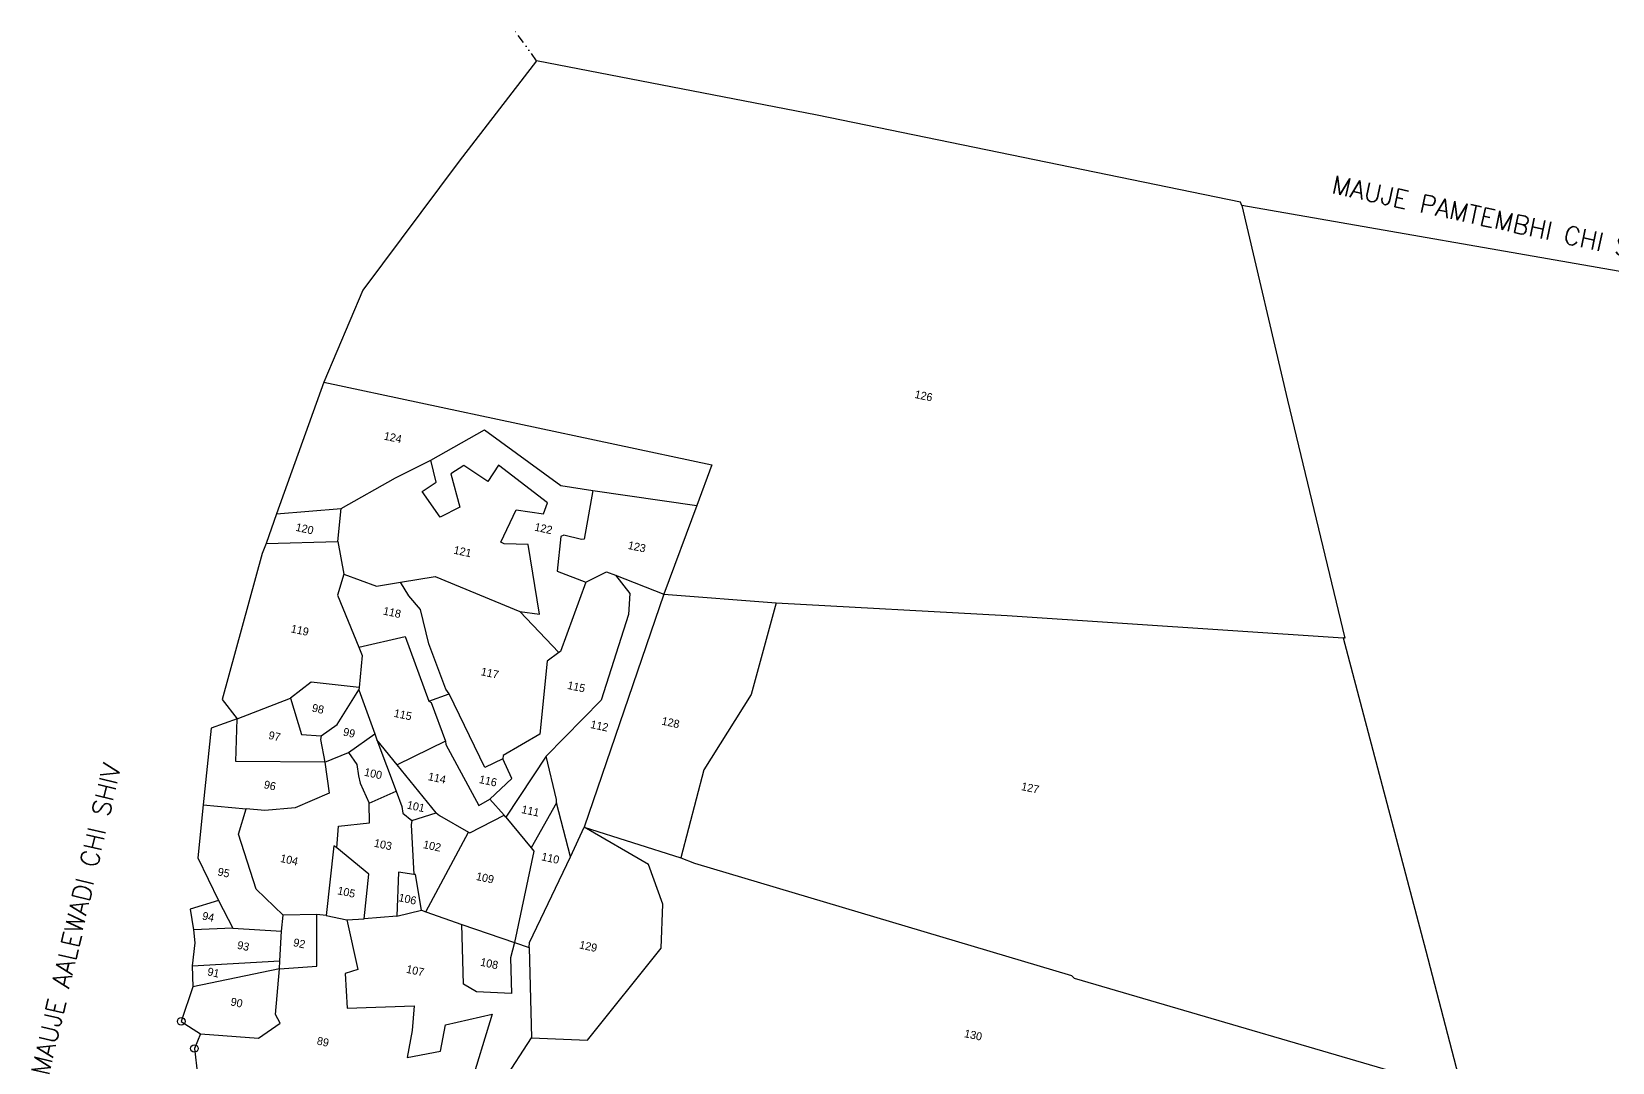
# Model space of a CAD drawing. Header units: metres. Extents: x 258512 to 260242, y 2187340 to 2189032.
# Drawn here: x 258769 to 259663, y 2188450 to 2189032 of the extents above; entities that cross this region are included whole.
import ezdxf

# ---------------------------------------------------------------- set-up
doc = ezdxf.new("R2010")
doc.units = ezdxf.units.M
doc.linetypes.add('DIVIDE', pattern=[1.25, 0.5, -0.25, 0, -0.25, 0, -0.25])
for name, color, linetype in [('POLY_PARCEL', 6, 'Continuous'), ('SYM_STONE', 1, 'Continuous'), ('TEXT_MAPOUT', 7, 'Continuous'), ('TEXT_PARCEL', 7, 'Continuous'), ('V_BOUND_LINE', 7, 'Continuous'), ('V_DIVIDE_LINE', 7, 'DIVIDE')]:
    doc.layers.add(name, color=color, linetype=linetype)
doc.styles.get("Standard").update_dxf_attribs({"font": 'simplex.shx'})
doc.styles.add('TEXT_MAP', font='', dxfattribs={"height": 1.8})
doc.styles.get('TEXT_MAP').set_extended_font_data('Kruti Dev 050')

msp = doc.modelspace()

# ---------------------------------------------------------------- linework, layer by layer
at = {"layer": 'POLY_PARCEL'}
for p, q in [((259453.31, 2188933.73), (259479.17, 2188823.83)), ((258934.53, 2188834.09), (259153.91, 2188787.25)), ((259479.17, 2188823.83), (259511.47, 2188689.48)), ((258994.98, 2188790.01), (259025.45, 2188807.03)), ((259025.45, 2188807.03), (259068.58, 2188775.71)), ((258975.02, 2188779.92), (258994.98, 2188790.01)), ((258998.05, 2188777.47), (258994.98, 2188790.01)), ((258944.34, 2188762.61), (258975.02, 2188779.92)), ((259013.63, 2188786.9), (259006.28, 2188782.25)), ((259006.28, 2188782.25), (259011.45, 2188763.31)), ((259027.26, 2188777.93), (259013.63, 2188786.9)), ((259033.38, 2188787.18), (259027.26, 2188777.93)), ((259061.04, 2188765.76), (259033.38, 2188787.18)), ((259153.91, 2188787.25), (259145.4, 2188764.38)), ((258990.16, 2188772.3), (258998.05, 2188777.47)), ((259000.41, 2188757.77), (258990.16, 2188772.3)), ((259068.58, 2188775.71), (259086.68, 2188772.9)), ((259086.68, 2188772.9), (259081.75, 2188745.39)), ((259086.68, 2188772.9), (259145.4, 2188764.38)), ((258907.91, 2188759.55), (258944.34, 2188762.61)), ((258942.51, 2188744.07), (258944.34, 2188762.61)), ((259011.45, 2188763.31), (259000.41, 2188757.77)), ((259034.56, 2188743.63), (259043.18, 2188761.96)), ((259043.18, 2188761.96), (259058.76, 2188759.59)), ((259058.76, 2188759.59), (259061.04, 2188765.76)), ((259145.4, 2188764.38), (259126.72, 2188714.26)), ((258901.96, 2188742.88), (258942.51, 2188744.07)), ((258942.51, 2188744.07), (258945.98, 2188725.6)), ((259036.47, 2188742.69), (259034.56, 2188743.63)), ((259068.42, 2188746.8), (259066.52, 2188727.31)), ((259070.18, 2188747.54), (259068.42, 2188746.8)), ((259080.21, 2188745.13), (259070.18, 2188747.54)), ((259081.75, 2188745.39), (259080.21, 2188745.13)), ((259050, 2188742.35), (259036.47, 2188742.69)), ((259056.43, 2188702.9), (259050, 2188742.35)), ((258945.98, 2188725.6), (258942.33, 2188713.73)), ((258945.98, 2188725.6), (258964.41, 2188718.72)), ((259066.52, 2188727.31), (259082.6, 2188721.02)), ((259082.6, 2188721.02), (259094.4, 2188726.8)), ((259094.4, 2188726.8), (259099.33, 2188724.99)), ((258964.41, 2188718.72), (258977.92, 2188720.99)), ((258977.92, 2188720.99), (258997.43, 2188724.26)), ((258982.71, 2188713.33), (258977.92, 2188720.99)), ((258997.43, 2188724.26), (259045.3, 2188704.44)), ((259082.6, 2188721.02), (259068.3, 2188681.92)), ((259082.6, 2188721.02), (259082.6, 2188721.02)), ((259082.6, 2188721.02), (259082.6, 2188721.02)), ((259099.33, 2188724.99), (259126.72, 2188714.26)), ((259099.33, 2188724.99), (259107.46, 2188714.67)), ((258942.33, 2188713.73), (258954.35, 2188684.34)), ((258989.23, 2188705.6), (258982.71, 2188713.33)), ((259126.72, 2188714.26), (259081.66, 2188582.63)), ((259107.46, 2188714.67), (259106.76, 2188702.86)), ((259126.72, 2188714.26), (259190.24, 2188709.35)), ((259190.24, 2188709.35), (259176.04, 2188657.63)), ((259190.24, 2188709.35), (259320.78, 2188702.2)), ((258993.88, 2188686.29), (258989.23, 2188705.6)), ((259045.3, 2188704.44), (259056.43, 2188702.9)), ((259045.3, 2188704.44), (259067.36, 2188681.23)), ((259106.76, 2188702.86), (259091.21, 2188654.43)), ((259320.78, 2188702.2), (259510.47, 2188689.55)), ((258954.35, 2188684.34), (258980.5, 2188690.28)), ((258980.5, 2188690.28), (258993.96, 2188653.74)), ((259511.47, 2188689.48), (259510.47, 2188689.55)), ((259510.47, 2188689.55), (259557.36, 2188512.81)), ((258954.35, 2188684.34), (258956.24, 2188679.7)), ((259003.62, 2188660.56), (258993.88, 2188686.29)), ((259067.36, 2188681.23), (259060.75, 2188676.34)), ((259068.3, 2188681.92), (259067.36, 2188681.23)), ((258956.24, 2188679.7), (258954.57, 2188661.49)), ((259060.75, 2188676.34), (259056.7, 2188635.21)), ((258927.38, 2188664.45), (258915.67, 2188655.51)), ((258954.57, 2188661.49), (258927.38, 2188664.45)), ((258885.62, 2188643.82), (258915.67, 2188655.51)), ((258915.67, 2188655.51), (258921.94, 2188635.05)), ((258942.22, 2188640.65), (258954.45, 2188660.2)), ((258954.57, 2188661.49), (258954.45, 2188660.2)), ((258954.45, 2188660.2), (258963.32, 2188635.4)), ((258993.96, 2188653.74), (259005.38, 2188657.97)), ((258993.96, 2188653.74), (258995.23, 2188652.98)), ((259005.38, 2188657.97), (259003.62, 2188660.56)), ((259025.56, 2188616.33), (259005.38, 2188657.97)), ((259091.21, 2188654.43), (259060.25, 2188622.74)), ((259176.04, 2188657.63), (259149.36, 2188615)), ((258995.23, 2188652.98), (259003.41, 2188631.22)), ((258884.92, 2188619.74), (258885.62, 2188643.82)), ((258933.07, 2188634.17), (258942.22, 2188640.65)), ((258921.94, 2188635.05), (258933.07, 2188634.17)), ((258933.07, 2188634.17), (258932.78, 2188632.22)), ((258932.78, 2188632.22), (258935.12, 2188619.37)), ((258948.46, 2188624.74), (258963.32, 2188635.4)), ((258963.32, 2188635.4), (258964.62, 2188631.93)), ((258964.62, 2188631.93), (258975.5, 2188602.9)), ((258976.01, 2188617.9), (258964.62, 2188631.93)), ((259003.41, 2188631.22), (258976.01, 2188617.9)), ((259003.41, 2188631.22), (259003.53, 2188629.29)), ((259003.53, 2188629.29), (259022.21, 2188594.95)), ((259056.7, 2188635.21), (259035.9, 2188623.18)), ((258935.12, 2188619.37), (258884.92, 2188619.74)), ((258935.12, 2188619.37), (258948.46, 2188624.74)), ((258935.12, 2188619.37), (258935.12, 2188619.33)), ((258935.12, 2188619.33), (258937.67, 2188601.85)), ((258948.46, 2188624.74), (258953.18, 2188618.12)), ((258953.18, 2188618.12), (258954.15, 2188611.56)), ((258998.01, 2188590.8), (258976.01, 2188617.9)), ((259035.79, 2188621.17), (259025.56, 2188616.33)), ((259035.9, 2188623.18), (259035.79, 2188621.17)), ((259040.86, 2188610.19), (259035.79, 2188621.17)), ((259060.25, 2188622.74), (259037.44, 2188588.33)), ((259065.98, 2188598.19), (259060.25, 2188622.74)), ((258954.15, 2188611.56), (258955.12, 2188607.47)), ((259028.34, 2188598.48), (259040.86, 2188610.19)), ((259149.36, 2188615), (259136.34, 2188565.33)), ((258937.67, 2188601.85), (258918.4, 2188593.56)), ((258955.12, 2188607.47), (258960.19, 2188596.24)), ((258960.19, 2188596.24), (258975.5, 2188602.9)), ((258975.5, 2188602.9), (258978.71, 2188594.33)), ((258866.43, 2188595.23), (258890.74, 2188593.07)), ((258886.42, 2188578.59), (258890.74, 2188593.07)), ((258901.26, 2188592.13), (258890.74, 2188593.07)), ((258918.4, 2188593.56), (258901.26, 2188592.13)), ((258960.35, 2188585.08), (258960.19, 2188596.24)), ((258978.71, 2188594.33), (258979.19, 2188590.58)), ((259022.21, 2188594.95), (259028.34, 2188598.48)), ((259036.5, 2188589.38), (259028.34, 2188598.48)), ((259066.03, 2188596.35), (259051.8, 2188570.97)), ((259066.03, 2188596.35), (259065.98, 2188598.19)), ((259073.88, 2188565.82), (259066.03, 2188596.35)), ((258941.97, 2188570.89), (258942.91, 2188583.27)), ((258942.91, 2188583.27), (258960.35, 2188585.08)), ((258979.19, 2188590.58), (258984.29, 2188586.37)), ((258984.29, 2188586.37), (258983.98, 2188584.01)), ((258983.98, 2188584.01), (258985.5, 2188555.98)), ((258984.29, 2188586.37), (258998.01, 2188590.8)), ((258998.01, 2188590.8), (258999.99, 2188589.14)), ((258999.99, 2188589.14), (259016.35, 2188579.77)), ((259017.08, 2188579.35), (259036.5, 2188589.38)), ((259037.44, 2188588.33), (259036.5, 2188589.38)), ((259037.44, 2188588.33), (259051.8, 2188570.97)), ((259073.88, 2188565.82), (259081.66, 2188582.63)), ((259117.97, 2188561.54), (259081.66, 2188582.63)), ((259081.66, 2188582.63), (259136.34, 2188565.33)), ((258896.28, 2188547.59), (258886.42, 2188578.59)), ((258992.22, 2188534.84), (259016.35, 2188579.77)), ((259016.35, 2188579.77), (259017.08, 2188579.35)), ((258940.26, 2188572), (258935.91, 2188532.8)), ((258941.97, 2188570.89), (258940.26, 2188572)), ((258959.94, 2188556.07), (258941.97, 2188570.89)), ((259053.3, 2188569.16), (259042.42, 2188517.42)), ((259050.84, 2188517.51), (259073.88, 2188565.82)), ((259051.8, 2188570.97), (259053.3, 2188569.16)), ((259136.34, 2188565.33), (259144.05, 2188562.36)), ((258957.42, 2188530.77), (258959.94, 2188556.07)), ((258976.77, 2188557.23), (258975.92, 2188532.38)), ((258985.5, 2188555.98), (258976.77, 2188557.23)), ((258986.45, 2188555.85), (258985.5, 2188555.98)), ((258989.82, 2188535.69), (258986.45, 2188555.85)), ((259126.08, 2188539.18), (259117.97, 2188561.54)), ((259144.05, 2188562.36), (259356.98, 2188498.92)), ((258911.61, 2188532.84), (258896.28, 2188547.59)), ((258875.13, 2188541.18), (258883.24, 2188525.63)), ((259125.11, 2188514.34), (259126.08, 2188539.18)), ((258910.58, 2188523.83), (258911.61, 2188532.84)), ((258930.69, 2188533.38), (258911.61, 2188532.84)), ((258930.59, 2188504.09), (258930.69, 2188533.38)), ((258935.91, 2188532.8), (258930.69, 2188533.38)), ((258935.91, 2188532.8), (258947.52, 2188530.23)), ((258947.52, 2188530.23), (258957.42, 2188530.77)), ((258947.52, 2188530.23), (258953.78, 2188502.18)), ((258975.92, 2188532.38), (258957.42, 2188530.77)), ((258975.92, 2188532.38), (258989.82, 2188535.69)), ((258989.82, 2188535.69), (258992.22, 2188534.84)), ((258992.22, 2188534.84), (259012.56, 2188527.63)), ((258883.24, 2188525.63), (258860.88, 2188524.56)), ((258883.24, 2188525.63), (258910.58, 2188523.83)), ((258909.71, 2188507.07), (258910.58, 2188523.83)), ((259013.43, 2188494.02), (259012.56, 2188527.63)), ((259012.56, 2188527.63), (259042.42, 2188517.42)), ((259042.42, 2188517.42), (259040.12, 2188508.85)), ((259042.42, 2188517.42), (259050.65, 2188514.6)), ((259050.65, 2188514.6), (259050.84, 2188517.51)), ((259050.65, 2188514.6), (259051.86, 2188463.71)), ((259083.56, 2188462.39), (259125.11, 2188514.34)), ((259557.36, 2188512.81), (259577.99, 2188433.1)), ((258860.22, 2188504.32), (258909.71, 2188507.07)), ((258909.61, 2188502.6), (258860.57, 2188492.5)), ((258907.24, 2188476.87), (258909.61, 2188502.6)), ((258909.61, 2188502.6), (258909.71, 2188507.07)), ((258909.61, 2188502.6), (258930.59, 2188504.09)), ((258953.78, 2188502.18), (258946.64, 2188499.95)), ((259040.12, 2188508.85), (259040.6, 2188488.75)), ((258946.64, 2188499.95), (258947.76, 2188480.32)), ((259020.9, 2188489.55), (259013.43, 2188494.02)), ((259356.98, 2188498.92), (259358.52, 2188497.42)), ((259358.52, 2188497.42), (259576.14, 2188433.65)), ((259040.6, 2188488.75), (259020.9, 2188489.55)), ((258909.96, 2188471.97), (258907.24, 2188476.87)), ((258947.76, 2188480.32), (258985.63, 2188481.62)), ((258985.63, 2188481.62), (258984.52, 2188467.78)), ((259003.4, 2188471.07), (259029.71, 2188477.07)), ((259029.71, 2188477.07), (259016.72, 2188434.49)), ((258897.69, 2188463.47), (258909.96, 2188471.97)), ((258984.52, 2188467.78), (258981.6, 2188452.59)), ((259000.52, 2188456.05), (259003.4, 2188471.07)), ((258864.99, 2188465.92), (258897.69, 2188463.47)), ((259036.23, 2188439.49), (259051.86, 2188463.71)), ((259051.86, 2188463.71), (259083.56, 2188462.39)), ((259051.86, 2188463.71), (259051.86, 2188463.71)), ((258981.6, 2188452.59), (259000.52, 2188456.05))]:
    msp.add_line(p, q, dxfattribs=at)
at = {"layer": 'SYM_STONE'}
for centre in [(258854.05, 2188472.95), (258861.43, 2188457.61)]:
    msp.add_circle(centre, 2.14, dxfattribs=at)
at = {"layer": 'V_BOUND_LINE'}
for p, q in [((259054.81, 2189015.53), (259011.04, 2188958.8)), ((259213.35, 2188984.84), (259054.81, 2189015.53)), ((259452.6, 2188935.77), (259213.35, 2188984.84)), ((259011.04, 2188958.8), (258956.55, 2188885.98)), ((259453.31, 2188933.73), (259452.6, 2188935.77)), ((259768.18, 2188878.95), (259453.31, 2188933.73)), ((258956.55, 2188885.98), (258934.53, 2188834.09)), ((258934.53, 2188834.09), (258907.91, 2188759.55)), ((258907.91, 2188759.55), (258901.96, 2188742.88)), ((258901.96, 2188742.88), (258899.78, 2188737.17)), ((258899.78, 2188737.17), (258877.1, 2188654.84)), ((258877.1, 2188654.84), (258885.62, 2188643.82)), ((258870.86, 2188638.65), (258866.43, 2188595.23)), ((258885.62, 2188643.82), (258870.86, 2188638.65)), ((258866.43, 2188595.23), (258863.39, 2188565.37)), ((258863.39, 2188565.37), (258875.13, 2188541.18)), ((258875.13, 2188541.18), (258859.09, 2188536.27)), ((258859.09, 2188536.27), (258860.88, 2188524.56)), ((258860.88, 2188524.56), (258861.66, 2188517.29)), ((258861.66, 2188517.29), (258860.22, 2188504.32)), ((258860.22, 2188504.32), (258860.57, 2188492.5)), ((258860.57, 2188492.5), (258854.05, 2188472.95)), ((258854.05, 2188472.95), (258864.99, 2188465.92)), ((258864.99, 2188465.92), (258861.43, 2188457.61)), ((258861.43, 2188457.61), (258864.27, 2188433.18))]:
    msp.add_line(p, q, dxfattribs=at)
at = {"layer": 'V_DIVIDE_LINE', "ltscale": 10}
msp.add_line((259054.81, 2189015.53), (259042.92, 2189032.02), dxfattribs=at)

# ---------------------------------------------------------------- texts
at = {"layer": 'TEXT_MAPOUT'}
for s, rotation, p in [('MAUJE PAMTEMBHI CHI SHIV', 347.80627, (259503.51, 2188940.93)), ('MAUJE AALEWADI CHI SHIV', 76.87211, (258779.09, 2188441.72))]:
    msp.add_text(s, height=10.279, rotation=rotation, dxfattribs=at).set_placement(p)
at = {"layer": 'TEXT_PARCEL', "style": 'TEXT_MAP'}
for s, p in [('126', (259268.12, 2188825.17)), ('124', (258968.2, 2188801.63)), ('120', (258918.38, 2188750.09)), ('122', (259053.32, 2188750.21)), ('123', (259106.1, 2188739.89)), ('121', (259007.61, 2188737.19)), ('118', (258967.78, 2188702.83)), ('119', (258915.67, 2188692.74)), ('117', (259023.03, 2188668.54)), ('115', (259071.89, 2188660.81)), ('98', (258927.57, 2188648)), ('115', (258973.88, 2188645.04)), ('128', (259125.16, 2188640.61)), ('97', (258903.02, 2188632.55)), ('99', (258945.15, 2188634.46)), ('112', (259084.94, 2188638.71)), ('96', (258900.38, 2188604.72)), ('100', (258957.09, 2188611.77)), ('114', (258993.17, 2188609.27)), ('116', (259022, 2188607.65)), ('127', (259328.34, 2188603.66)), ('101', (258981.22, 2188593.2)), ('111', (259045.95, 2188590.69)), ('103', (258962.64, 2188571.68)), ('102', (258990.39, 2188570.88)), ('104', (258909.65, 2188563.05)), ('110', (259057.21, 2188563.97)), ('95', (258874.26, 2188555.49)), ('109', (259020.3, 2188552.86)), ('105', (258941.97, 2188544.79)), ('106', (258976.5, 2188540.9)), ('94', (258865.53, 2188530.53)), ('92', (258916.98, 2188515.51)), ('93', (258885.32, 2188514.04)), ('129', (259078.61, 2188514.2)), ('91', (258868.47, 2188499.04)), ('107', (258980.84, 2188500.46)), ('108', (259022.68, 2188504.47)), ('90', (258881.58, 2188482.06)), ('130', (259296.13, 2188464.09)), ('89', (258930.34, 2188459.93))]:
    msp.add_text(s, height=4.521, rotation=347.80627, dxfattribs=at).set_placement(p)

doc.saveas('drawing.dxf')
